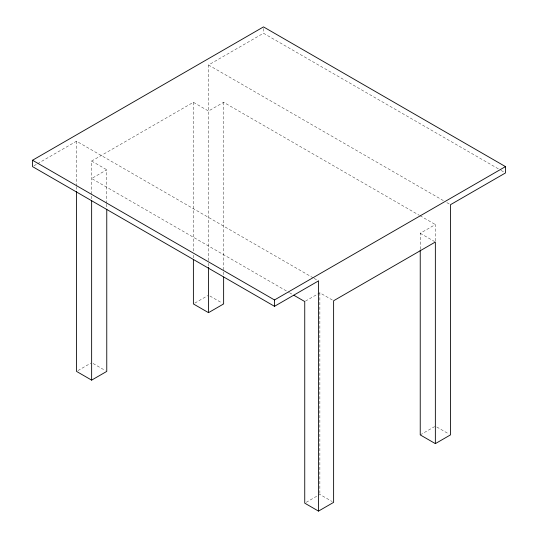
<?xml version="1.0" encoding="UTF-8"?>
<svg xmlns="http://www.w3.org/2000/svg" width="538" height="538" viewBox="0 0 538 538"><rect width="100%" height="100%" fill="white"/><g stroke="black" fill="none" stroke-linecap="round" stroke-linejoin="round"><path stroke-width="0.4" stroke-dasharray="2.69 2.02" d="M33.968 165.771L36.853 164.103M37.573 163.686L76.517 141.205L313.405 277.971M208.509 260.574L208.509 65.004L263.499 33.248L500.387 170.015M91.642 198.852L91.642 161.044L193.384 102.307L208.509 111.036L223.633 102.307L419.351 215.308M106.766 203.384L106.766 169.779L91.642 178.508L288.745 292.302M77.963 370.568L90.922 363.083M194.823 303.096L207.789 295.611M420.232 249.242L420.232 233.277L435.356 224.548L435.356 241.347M305.47 301.125L319.868 292.813L332.894 300.332M420.232 434.899L434.637 426.58M306.189 502.331L319.868 494.429L332.168 501.53M501.113 170.438L504.019 172.113M208.509 65.004L443.944 200.93M446.849 202.604L449.755 204.285M420.077 215.725L435.356 224.548M420.232 233.277L434.637 241.596M314.138 278.388L318.496 280.903M91.642 161.044L106.766 169.779M289.471 292.726L292.383 294.407M209.948 296.028L222.187 303.096M436.795 426.997L449.042 434.065M93.087 363.5L105.327 370.568M319.868 292.813L319.868 494.429M263.499 28.487L263.499 33.248M223.633 102.307L223.633 271.165M223.633 272.006L223.633 275.362M208.509 263.27L208.509 267.292M193.384 102.307L193.384 251.845M193.384 255.2L193.384 258.563M106.766 204.225L106.766 208.421M76.517 141.205L76.517 185.731M76.517 186.572L76.517 189.927"/><path stroke-width="0.81" d="M293.835 295.248L304.743 301.542L304.743 503.165L318.496 511.1L318.496 280.903L274.501 306.304L32.522 166.605L32.522 160.25L263.499 26.9L505.478 166.605L505.478 172.954L450.481 204.702L450.481 434.899L435.356 443.628L420.232 434.899L420.232 250.083M76.517 191.609L76.517 371.395L91.642 380.131L106.766 371.395L106.766 209.262M193.384 259.403L193.384 303.93L208.509 312.659L223.633 303.93L223.633 277.043M32.522 160.25L274.501 299.955L505.478 166.605M318.496 511.1L333.621 502.371L333.621 300.749L435.356 242.013L435.356 443.628M274.501 299.955L274.501 306.304M208.509 267.292L208.509 312.659M91.642 200.351L91.642 380.131"/></g></svg>
